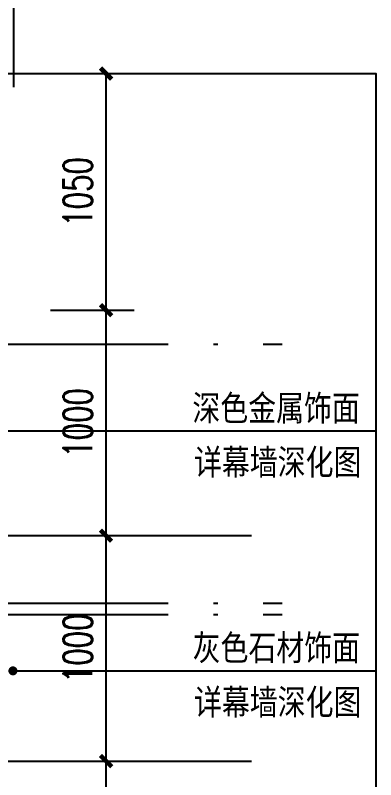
# Model space of a CAD drawing. Header units: millimetres. Extents: x 434053 to 1059003, y -2417481 to 936527.
# Drawn here: x 539813 to 541410, y -2233469 to -2230077 of the extents above; entities that cross this region are included whole.
import ezdxf

# ---------------------------------------------------------------- set-up
doc = ezdxf.new("R2010")
doc.units = ezdxf.units.MM
doc.header["$LTSCALE"] = 1000
doc.header["$MEASUREMENT"] = 0
doc.linetypes.add('DOTE', pattern=[2.42, 2, -0.2, 0.02, -0.2])
doc.layers.get('Defpoints').update_dxf_attribs({"color": 6})
for name, color, linetype in [('AXIS', 3, 'Continuous'), ('DIM_LEAD', 3, 'Continuous'), ('DOTE', 16, 'DOTE'), ('PUB_DIM', 83, 'Continuous'), ('PUB_TEXT', 7, 'Continuous')]:
    doc.layers.add(name, color=color, linetype=linetype)
doc.styles.add('_TCH_DIM_T3', font='SIMPLEX', dxfattribs={"width": 0.705882, "bigfont": 'GBCBIG'})
doc.styles.add('宋体', font='', dxfattribs={"width": 0.8})
doc.styles.get('宋体').set_extended_font_data('SimSun')
doc.dimstyles.new('_TCH_ARCH&&50', dxfattribs={"dimtxt": 127.5, "dimasz": 50, "dimexe": 125, "dimexo": 150, "dimgap": 61.25, "dimtad": 1, "dimdec": 0, "dimzin": 0, "dimdsep": 46, "dimtxsty": '_TCH_DIM_T3', "dimblk": 'ARCHTICK', "dimcen": 0.09, "dimclrt": 7, "dimazin": 2, "dimtfac": 1, "dimtdec": 0, "dimtix": 1, "dimtmove": 2, "dimatfit": 3, "dimfxl": 1, "dimtolj": 1, "dimtzin": 0, "dimarcsym": 0})

# ---------------------------------------------------------------- blocks, each defined once
blk = doc.blocks.new('_ArchTick')
at = {"color": 0, "linetype": 'ByBlock', "const_width": 0.4}
blk.add_lwpolyline([(-0.5, -0.5), (0.5, 0.5)], dxfattribs=at)
blk = doc.blocks.new('*D2278')
at = {"layer": 'Defpoints', "color": 0, "transparency": 16777216}
for p in [(539807.1, -2229433.7), (539107.1, -2230546.7), (539807.1, -2230546.7)]:
    blk.add_point(p, dxfattribs=at)
at = {"layer": 'PUB_DIM', "color": 0, "lineweight": -2, "transparency": 16777216}
for p, q in [((539107.1, -2230396.7), (539107.1, -2229308.7)), ((539807.1, -2230396.7), (539807.1, -2229308.7)), ((539107.1, -2229433.7), (539807.1, -2229433.7))]:
    blk.add_line(p, q, dxfattribs=at)
at = {"layer": 'PUB_DIM', "color": 0, "lineweight": -2, "transparency": 16777216, "xscale": 50, "yscale": 50, "zscale": 50, "rotation": 180}
blk.add_blockref('_ArchTick', (539107.1, -2229433.7), dxfattribs=at)
at = {"layer": 'PUB_DIM', "color": 0, "lineweight": -2, "transparency": 16777216, "xscale": 50, "yscale": 50, "zscale": 50}
blk.add_blockref('_ArchTick', (539807.1, -2229433.7), dxfattribs=at)
at = {"layer": 'PUB_DIM', "color": 7, "transparency": 16777216, "insert": (539457.1, -2229308.7), "char_height": 127.5, "attachment_point": 5, "style": '_TCH_DIM_T3'}
blk.add_mtext('\\A1;700', dxfattribs=at)
blk = doc.blocks.new('*D2292')
at = {"layer": 'Defpoints', "color": 0, "transparency": 16777216}
for p in [(539819.6, -2230335.7), (540215.6, -2230335.7), (539819.6, -2231385.7)]:
    blk.add_point(p, dxfattribs=at)
at = {"layer": 'PUB_DIM', "color": 0, "lineweight": -2, "transparency": 16777216}
for p, q in [((539969.6, -2230335.7), (540340.6, -2230335.7)), ((540215.6, -2231385.7), (540215.6, -2230335.7)), ((539969.6, -2231385.7), (540340.6, -2231385.7))]:
    blk.add_line(p, q, dxfattribs=at)
at = {"layer": 'PUB_DIM', "color": 0, "lineweight": -2, "transparency": 16777216, "xscale": 50, "yscale": 50, "zscale": 50}
for p, rotation in [((540215.6, -2230335.7), 90), ((540215.6, -2231385.7), 270)]:
    blk.add_blockref('_ArchTick', p, dxfattribs=dict(at, rotation=rotation))
at = {"layer": 'PUB_DIM', "color": 7, "transparency": 16777216, "insert": (540090.6, -2230860.7), "char_height": 127.5, "attachment_point": 5, "rotation": 90, "style": '_TCH_DIM_T3'}
blk.add_mtext('\\A1;1050', dxfattribs=at)
blk = doc.blocks.new('*D2293')
at = {"layer": 'Defpoints', "color": 0, "transparency": 16777216}
for p in [(539819.6, -2231385.7), (540215.6, -2231385.7), (539819.6, -2232385.7)]:
    blk.add_point(p, dxfattribs=at)
at = {"layer": 'PUB_DIM', "color": 0, "lineweight": -2, "transparency": 16777216}
for p, q in [((539969.6, -2231385.7), (540340.6, -2231385.7)), ((540215.6, -2232385.7), (540215.6, -2231385.7)), ((539969.6, -2232385.7), (540340.6, -2232385.7))]:
    blk.add_line(p, q, dxfattribs=at)
at = {"layer": 'PUB_DIM', "color": 0, "lineweight": -2, "transparency": 16777216, "xscale": 50, "yscale": 50, "zscale": 50}
for p, rotation in [((540215.6, -2231385.7), 90), ((540215.6, -2232385.7), 270)]:
    blk.add_blockref('_ArchTick', p, dxfattribs=dict(at, rotation=rotation))
at = {"layer": 'PUB_DIM', "color": 7, "transparency": 16777216, "insert": (540090.6, -2231885.7), "char_height": 127.5, "attachment_point": 5, "rotation": 90, "style": '_TCH_DIM_T3'}
blk.add_mtext('\\A1;1000', dxfattribs=at)
blk = doc.blocks.new('*D2294')
at = {"layer": 'Defpoints', "color": 0, "transparency": 16777216}
for p in [(539819.6, -2232385.7), (540215.6, -2232385.7), (539819.6, -2233385.7)]:
    blk.add_point(p, dxfattribs=at)
at = {"layer": 'PUB_DIM', "color": 0, "lineweight": -2, "transparency": 16777216}
for p, q in [((539969.6, -2232385.7), (540340.6, -2232385.7)), ((540215.6, -2233385.7), (540215.6, -2232385.7)), ((539969.6, -2233385.7), (540340.6, -2233385.7))]:
    blk.add_line(p, q, dxfattribs=at)
at = {"layer": 'PUB_DIM', "color": 0, "lineweight": -2, "transparency": 16777216, "xscale": 50, "yscale": 50, "zscale": 50}
for p, rotation in [((540215.6, -2232385.7), 90), ((540215.6, -2233385.7), 270)]:
    blk.add_blockref('_ArchTick', p, dxfattribs=dict(at, rotation=rotation))
at = {"layer": 'PUB_DIM', "color": 7, "transparency": 16777216, "insert": (540090.6, -2232885.7), "char_height": 127.5, "attachment_point": 5, "rotation": 90, "style": '_TCH_DIM_T3'}
blk.add_mtext('\\A1;1000', dxfattribs=at)
blk = doc.blocks.new('*D2295')
at = {"layer": 'Defpoints', "color": 0, "transparency": 16777216}
for p in [(539819.6, -2233385.7), (540215.6, -2233385.7), (539819.6, -2234385.7)]:
    blk.add_point(p, dxfattribs=at)
at = {"layer": 'PUB_DIM', "color": 0, "lineweight": -2, "transparency": 16777216}
for p, q in [((539969.6, -2233385.7), (540340.6, -2233385.7)), ((540215.6, -2234385.7), (540215.6, -2233385.7)), ((539969.6, -2234385.7), (540340.6, -2234385.7))]:
    blk.add_line(p, q, dxfattribs=at)
at = {"layer": 'PUB_DIM', "color": 0, "lineweight": -2, "transparency": 16777216, "xscale": 50, "yscale": 50, "zscale": 50}
for p, rotation in [((540215.6, -2233385.7), 90), ((540215.6, -2234385.7), 270)]:
    blk.add_blockref('_ArchTick', p, dxfattribs=dict(at, rotation=rotation))
at = {"layer": 'PUB_DIM', "color": 7, "transparency": 16777216, "insert": (540090.6, -2233885.7), "char_height": 127.5, "attachment_point": 5, "rotation": 90, "style": '_TCH_DIM_T3'}
blk.add_mtext('\\A1;1000', dxfattribs=at)

msp = doc.modelspace()

# ---------------------------------------------------------------- linework, layer by layer
at = {"layer": 'AXIS'}
msp.add_lwpolyline([(533507.1, -2230335.7), (541410.3, -2230335.7), (541410.3, -2253351.7), (533507.1, -2253351.7)], close=True, dxfattribs=at)
at = {"layer": 'DIM_LEAD'}
for p, q in [((539407.1, -2231921.1), (540562.1, -2231921.1)), ((540562.1, -2231921.1), (541410.3, -2231921.1)), ((539802.7, -2232985.7), (540562.1, -2232985.7)), ((540562.1, -2232985.7), (541410.3, -2232985.7))]:
    msp.add_line(p, q, dxfattribs=at)
at = {"layer": 'DIM_LEAD', "const_width": 20}
msp.add_lwpolyline([(539792.7, -2232985.7, 1), (539812.7, -2232985.7, 1)], format="xyb", close=True, dxfattribs=at)
at = {"layer": 'DOTE'}
for p, q in [((533651.1, -2230335.7), (540996.1, -2230335.7)), ((533651.1, -2231535.7), (540996.1, -2231535.7)), ((534310.1, -2232385.7), (540860.1, -2232385.7)), ((533651.1, -2232685.7), (540996.1, -2232685.7)), ((533651.1, -2232735.7), (540996.1, -2232735.7)), ((534310.1, -2233385.7), (540860.1, -2233385.7))]:
    msp.add_line(p, q, dxfattribs=at)

# ---------------------------------------------------------------- texts
at = {"layer": 'PUB_TEXT', "style": '宋体', "width": 0.8}
for s, p in [('深色金属饰面', (540598.2, -2231876.1)), ('详幕墙深化图', (540605.3, -2232116.1)), ('灰色石材饰面', (540599.2, -2232939.4)), ('详幕墙深化图', (540605.3, -2233180.7))]:
    msp.add_text(s, height=113.29, dxfattribs=at).set_placement(p)

# ---------------------------------------------------------------- dimensions: what is measured, and where the dimension line sits
at = {"layer": 'PUB_DIM'}
for p1, p2, distance, picture, middle in [((539107.1, -2230546.7), (539807.1, -2230546.7), 1113, '*D2278', (539457.1, -2229308.7)), ((539819.6, -2231385.7), (539819.6, -2230335.7), -396, '*D2292', (540090.6, -2230860.7)), ((539819.6, -2232385.7), (539819.6, -2231385.7), -396, '*D2293', (540090.6, -2231885.7)), ((539819.6, -2233385.7), (539819.6, -2232385.7), -396, '*D2294', (540090.6, -2232885.7)), ((539819.6, -2234385.7), (539819.6, -2233385.7), -396, '*D2295', (540090.6, -2233885.7))]:
    dim = msp.add_aligned_dim(p1=p1, p2=p2, distance=distance, dimstyle='_TCH_ARCH&&50', dxfattribs=at)
    dim.commit()
    dim.dimension.update_dxf_attribs({"geometry": picture, "text_midpoint": middle})

doc.saveas('drawing.dxf')
